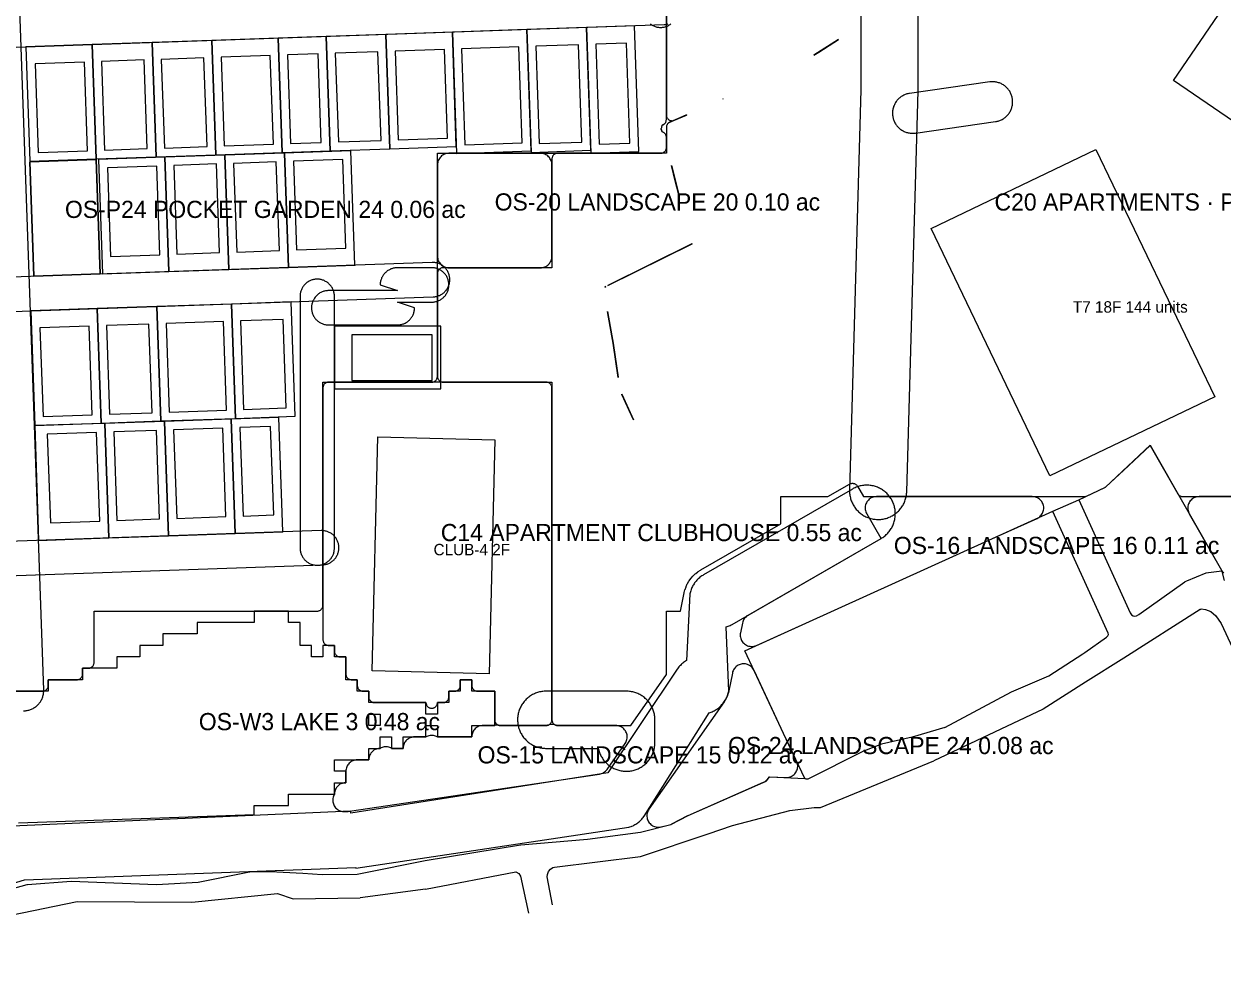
# Model space of a CAD drawing. Extents: x 32 to 940, y -21 to 684.
# Drawn here: x 527.8 to 737.3, y 6.2 to 172.6 of the extents above; entities that cross this region are included whole.
import ezdxf

# ---------------------------------------------------------------- set-up
doc = ezdxf.new("R2010")
doc.units = 0
for name, color, linetype, lineweight in [('BUILDING-APARTMENTS', 1, 'Continuous', 0), ('BUILDING-CLUBHOUSE', 4, 'Continuous', 0), ('GREEN-IN-VILLAS', 3, 'Continuous', 0), ('GREEN-LANDSCAPE', 3, 'Continuous', 0), ('PLOT', 4, 'Continuous', 0), ('ROAD-EXISTING', 2, 'Continuous', 0), ('ROAD-PRIMARY', 1, 'Continuous', 0), ('ROAD-SECONDARY', 1, 'Continuous', 0), ('ROAD-TERTIARY', 7, 'Continuous', 0), ('SITE-BOUNDARY', 7, 'Continuous', 0), ('TEXT-PLOT', 7, 'Continuous', 0), ('TEXT-ZONE', 7, 'Continuous', 0), ('VILLA-HOUSE', 7, 'Continuous', 0), ('WATER', 5, 'Continuous', 0), ('ZONE-APARTMENTS', 1, 'Continuous', 0), ('ZONE-CLUBHOUSE', 4, 'Continuous', 0), ('ZONE-VILLAS', 2, 'Continuous', 0)]:
    doc.layers.add(name, color=color, linetype=linetype, lineweight=lineweight)

msp = doc.modelspace()

# ---------------------------------------------------------------- linework, layer by layer
at = {"layer": 'BUILDING-APARTMENTS'}
for points in [[(768.16, 135.67), (728.58, 162.74), (746.62, 189.13), (786.2, 162.06)], [(735.81, 107.45), (706.99, 93.62), (686.24, 136.84), (715.06, 150.68)]]:
    msp.add_lwpolyline(points, close=True, dxfattribs=at)
at = {"layer": 'BUILDING-CLUBHOUSE'}
msp.add_lwpolyline([(609.05, 59.05), (588.61, 59.55), (589.6, 100.43), (610.04, 99.93)], close=True, dxfattribs=at)
at = {"layer": 'GREEN-IN-VILLAS'}
msp.add_lwpolyline([(528.77, 148.48), (529.47, 128.51), (529.47, 128.5), (529.48, 128.5), (541.07, 128.91), (541.08, 128.91), (541.08, 128.91), (540.38, 148.89), (540.38, 148.89), (540.37, 148.89), (528.78, 148.49), (528.77, 148.49)], close=True, dxfattribs=at)
at = {"layer": 'GREEN-LANDSCAPE'}
for points in [[(600, 132), (600.01, 131.8), (600.04, 131.61), (600.09, 131.42), (600.15, 131.23), (600.24, 131.06), (600.34, 130.89), (600.45, 130.73), (600.59, 130.59), (600.73, 130.45), (600.89, 130.34), (601.06, 130.24), (601.23, 130.15), (601.42, 130.09), (601.61, 130.04), (601.8, 130.01), (602, 130), (618, 130), (618.2, 130.01), (618.39, 130.04), (618.58, 130.09), (618.77, 130.15), (618.94, 130.24), (619.11, 130.34), (619.27, 130.45), (619.41, 130.59), (619.55, 130.73), (619.66, 130.89), (619.76, 131.06), (619.85, 131.23), (619.91, 131.42), (619.96, 131.61), (619.99, 131.8), (620, 132), (620, 148), (619.99, 148.2), (619.96, 148.39), (619.91, 148.58), (619.85, 148.77), (619.76, 148.94), (619.66, 149.11), (619.55, 149.27), (619.41, 149.41), (619.27, 149.55), (619.11, 149.66), (618.94, 149.76), (618.77, 149.85), (618.58, 149.91), (618.39, 149.96), (618.2, 149.99), (618, 150), (602, 150), (601.8, 149.99), (601.61, 149.96), (601.42, 149.91), (601.23, 149.85), (601.06, 149.76), (600.89, 149.66), (600.73, 149.55), (600.59, 149.41), (600.45, 149.27), (600.34, 149.11), (600.24, 148.94), (600.15, 148.77), (600.09, 148.58), (600.04, 148.39), (600.01, 148.2), (600, 148)], [(652.9, 65.81), (652.91, 65.61), (652.94, 65.42), (652.99, 65.22), (653.06, 65.04), (653.15, 64.86), (653.25, 64.69), (653.37, 64.53), (653.51, 64.38), (653.66, 64.25), (653.82, 64.14), (653.99, 64.04), (654.17, 63.95), (654.36, 63.89), (654.56, 63.85), (654.76, 63.82), (654.96, 63.82), (655.15, 63.83), (655.35, 63.87), (655.54, 63.92), (655.73, 64), (664.34, 67.9), (664.34, 67.9), (664.34, 67.9), (696.32, 82.36), (704.76, 86.18), (704.93, 86.27), (705.09, 86.37), (705.24, 86.49), (705.38, 86.63), (705.51, 86.77), (705.62, 86.93), (705.72, 87.1), (705.8, 87.28), (705.86, 87.46), (705.9, 87.65), (705.93, 87.84), (705.93, 88.04), (705.92, 88.23), (705.89, 88.42), (705.84, 88.61), (705.77, 88.79), (705.68, 88.96), (705.58, 89.13), (705.46, 89.28), (705.33, 89.43), (705.19, 89.56), (705.03, 89.67), (704.86, 89.77), (704.69, 89.85), (704.51, 89.92), (704.32, 89.96), (704.13, 89.99), (703.93, 90), (676.73, 90), (676.53, 89.99), (676.34, 89.96), (676.14, 89.91), (675.96, 89.84), (675.78, 89.76), (675.61, 89.65), (675.45, 89.53), (675.3, 89.4), (675.17, 89.25), (675.05, 89.09), (674.95, 88.91), (674.87, 88.73), (674.81, 88.54), (674.76, 88.35), (674.74, 88.15), (674.73, 87.95), (674.75, 87.75), (674.78, 87.56), (674.84, 87.36), (674.91, 87.18), (675, 87), (677.47, 82.71), (677.5, 82.67), (677.46, 82.64), (654.24, 69.25), (654.08, 69.15), (653.94, 69.03), (653.8, 68.9), (653.67, 68.76), (653.56, 68.61), (653.47, 68.45), (653.39, 68.27), (653.33, 68.1), (653.28, 67.91), (652.94, 66.21), (652.91, 66.01)], [(636.6, 34.28), (636.6, 34.08), (636.63, 33.89), (636.67, 33.7), (636.73, 33.51), (636.81, 33.34), (636.9, 33.17), (637.01, 33.01), (637.14, 32.86), (637.28, 32.72), (637.43, 32.6), (637.59, 32.49), (637.76, 32.4), (637.94, 32.33), (638.13, 32.28), (638.32, 32.24), (638.51, 32.22), (638.71, 32.22), (638.9, 32.24), (639.09, 32.28), (640.56, 32.66), (640.77, 32.72), (640.98, 32.81), (643.77, 34.25), (643.78, 34.25), (643.79, 34.26), (643.79, 34.26), (643.8, 34.26), (643.81, 34.27), (643.82, 34.27), (656.98, 40.08), (657.15, 40.16), (657.31, 40.26), (657.46, 40.38), (657.6, 40.5), (657.73, 40.64), (658.02, 41), (658.04, 41.03), (658.05, 41.04), (658.06, 41.04), (658.08, 41.04), (660.86, 40.91), (661.06, 40.91), (661.25, 40.93), (661.45, 40.97), (661.63, 41.02), (661.81, 41.1), (661.99, 41.19), (662.15, 41.3), (662.3, 41.43), (662.44, 41.56), (662.56, 41.72), (662.67, 41.88), (662.76, 42.05), (662.84, 42.23), (662.9, 42.42), (662.93, 42.61), (662.95, 42.81), (662.95, 43), (662.93, 43.2), (662.89, 43.39), (662.84, 43.58), (662.76, 43.76), (662.76, 43.76), (660.46, 48.63), (660.46, 48.63), (655.31, 59.63), (655.22, 59.8), (655.11, 59.96), (654.99, 60.11), (654.85, 60.25), (654.71, 60.37), (654.55, 60.48), (654.38, 60.57), (654.2, 60.65), (654.02, 60.71), (653.83, 60.75), (653.64, 60.78), (653.45, 60.78), (653.25, 60.77), (653.06, 60.73), (652.88, 60.68), (652.7, 60.62), (652.53, 60.53), (652.36, 60.43), (652.21, 60.31), (652.07, 60.18), (651.94, 60.04), (651.83, 59.88), (651.73, 59.72), (651.65, 59.54), (651.58, 59.36), (651.53, 59.17), (650.91, 56.04), (650.9, 55.99), (650.79, 55.57), (650.76, 55.47), (650.62, 55.08), (650.57, 54.99), (650.39, 54.62), (650.34, 54.53), (650.11, 54.15), (650.08, 54.11), (636.96, 35.37), (636.86, 35.2), (636.77, 35.03), (636.7, 34.85), (636.65, 34.66), (636.61, 34.47)], [(581.71, 36.87), (581.73, 36.68), (581.76, 36.48), (581.82, 36.3), (581.89, 36.12), (581.98, 35.94), (582.09, 35.78), (582.21, 35.63), (582.35, 35.49), (582.5, 35.37), (582.66, 35.26), (582.83, 35.16), (583.01, 35.08), (583.19, 35.03), (583.39, 34.99), (583.58, 34.96), (583.77, 34.96), (584.43, 34.98), (584.66, 35), (628.29, 41.5), (628.49, 41.54), (628.68, 41.6), (628.87, 41.68), (629.04, 41.78), (629.21, 41.89), (629.37, 42.03), (629.51, 42.17), (629.63, 42.33), (632.79, 46.85), (632.9, 47.02), (632.99, 47.2), (633.06, 47.38), (633.11, 47.58), (633.14, 47.77), (633.16, 47.97), (633.15, 48.17), (633.12, 48.36), (633.08, 48.56), (633.01, 48.74), (632.93, 48.92), (632.83, 49.09), (632.71, 49.26), (632.58, 49.4), (632.43, 49.54), (632.28, 49.66), (632.11, 49.76), (631.93, 49.84), (631.74, 49.91), (631.55, 49.96), (631.35, 49.99), (631.16, 50), (621.02, 50), (620.98, 50), (620.95, 50), (620.85, 50.01), (620.76, 50.03), (620.62, 50.07), (620.62, 50.07), (620.49, 50.11), (620.29, 50.15), (620.1, 50.17), (619.9, 50.17), (619.71, 50.15), (619.51, 50.11), (619.38, 50.07), (619.38, 50.07), (619.24, 50.03), (619.15, 50.01), (619.05, 50), (619.02, 50), (618.98, 50), (611.02, 50), (610.98, 50), (610.95, 50), (610.85, 50.01), (610.84, 50.01), (610.66, 50.04), (610.49, 50.05), (610.31, 50.05), (610.14, 50.03), (610.03, 50.01), (610, 50), (609.95, 50), (608, 50), (607.81, 49.99), (607.62, 49.96), (607.44, 49.92), (607.26, 49.86), (607.08, 49.78), (606.92, 49.68), (606.76, 49.57), (606.62, 49.45), (606.49, 49.31), (606.37, 49.16), (606.27, 49), (606.18, 48.83), (606.11, 48.66), (606.06, 48.47), (606.02, 48.29), (606, 48.1), (606, 48), (605.95, 48), (600.05, 48), (600, 48), (599.97, 48.02), (599.86, 48.08), (599.67, 48.15), (599.49, 48.21), (599.29, 48.25), (599.1, 48.27), (598.9, 48.27), (598.71, 48.25), (598.51, 48.21), (598.33, 48.15), (598.14, 48.08), (598.03, 48.02), (598, 48), (597.95, 48), (596, 48), (595.81, 47.99), (595.62, 47.96), (595.44, 47.92), (595.26, 47.86), (595.08, 47.78), (594.92, 47.68), (594.76, 47.57), (594.62, 47.45), (594.49, 47.31), (594.37, 47.16), (594.27, 47), (594.18, 46.83), (594.11, 46.66), (594.06, 46.47), (594.02, 46.29), (594, 46.1), (594, 46), (593.95, 46), (592.05, 46), (592, 46), (591.97, 46.02), (591.86, 46.08), (591.67, 46.15), (591.49, 46.21), (591.29, 46.25), (591.1, 46.27), (590.9, 46.27), (590.71, 46.25), (590.51, 46.21), (590.33, 46.15), (590.14, 46.08), (590.03, 46.02), (590, 46), (589.9, 46), (589.71, 45.98), (589.51, 45.94), (589.33, 45.88), (589.14, 45.81), (588.97, 45.72), (588.81, 45.61), (588.66, 45.48), (588.52, 45.34), (588.39, 45.19), (588.28, 45.03), (588.19, 44.86), (588.12, 44.67), (588.06, 44.49), (588.02, 44.29), (588, 44.1), (588, 44), (587.95, 44), (586, 44), (585.8, 43.99), (585.61, 43.96), (585.42, 43.91), (585.23, 43.85), (585.06, 43.76), (584.89, 43.66), (584.73, 43.55), (584.59, 43.41), (584.45, 43.27), (584.34, 43.11), (584.24, 42.94), (584.15, 42.77), (584.09, 42.58), (584.04, 42.39), (584.01, 42.2), (584, 42), (584, 40.05), (584, 40), (583.9, 40), (583.71, 39.98), (583.51, 39.94), (583.33, 39.88), (583.14, 39.81), (582.97, 39.72), (582.81, 39.61), (582.66, 39.48), (582.52, 39.34), (582.39, 39.19), (582.28, 39.03), (582.19, 38.86), (582.12, 38.67), (582.06, 38.49), (582.02, 38.29), (582, 38.1), (582, 38), (581.99, 37.99), (581.9, 37.82), (581.82, 37.64), (581.77, 37.45), (581.73, 37.26), (581.71, 37.06)]]:
    msp.add_lwpolyline(points, close=True, dxfattribs=at)
msp.add_lwpolyline([(752.14, 90), (733.1, 90), (732.9, 89.99), (732.7, 89.96), (732.51, 89.91), (732.32, 89.84), (732.14, 89.76), (731.97, 89.65), (731.81, 89.53), (731.67, 89.4), (731.53, 89.25), (731.42, 89.09), (731.32, 88.92), (731.24, 88.74), (731.17, 88.55), (731.13, 88.35), (731.1, 88.16), (731.1, 87.96), (731.11, 87.76), (731.14, 87.56), (731.2, 87.37), (731.27, 87.19), (731.36, 87.01), (736.97, 77.17), (736.98, 77.15), (736.99, 77.14), (736.99, 77.14), (737, 77.11), (737.1, 76.94), (737.22, 76.78), (737.35, 76.64)], dxfattribs=at)
at = {"layer": 'PLOT'}
for points in [[(626.05, 172.01), (615.6, 171.64), (616.35, 150.16), (626.8, 150.52)], [(634.41, 172.3), (626.05, 172.01), (626.82, 150.02), (635.17, 150.31)], [(560.59, 169.72), (550.15, 169.36), (550.84, 149.37), (561.29, 149.74)], [(572.2, 170.13), (560.59, 169.72), (561.29, 149.74), (572.9, 150.14)], [(580.55, 170.42), (572.2, 170.13), (572.9, 150.14), (581.25, 150.43)], [(591, 170.79), (580.55, 170.42), (581.25, 150.43), (591.7, 150.8)], [(602.61, 171.19), (591, 170.79), (591.7, 150.8), (603.3, 151.2)], [(615.6, 171.64), (602.61, 171.19), (603.35, 149.95), (616.35, 150.41)], [(539.7, 168.99), (528.1, 168.59), (528.79, 148.6), (540.4, 149.01)], [(550.15, 169.36), (539.7, 168.99), (540.4, 149.01), (550.84, 149.37)], [(541.49, 128.92), (553.09, 129.33), (552.4, 149.31), (540.79, 148.91)], [(553.09, 129.33), (563.54, 129.69), (562.84, 149.68), (552.4, 149.31)], [(563.54, 129.69), (573.98, 130.06), (573.29, 150.04), (562.84, 149.68)], [(573.98, 130.06), (585.59, 130.46), (584.89, 150.45), (573.29, 150.04)], [(564, 123.66), (551, 123.21), (551.69, 103.22), (564.69, 103.68)], [(574.44, 124.03), (564, 123.66), (564.69, 103.68), (575.14, 104.04)], [(540.55, 122.85), (528.95, 122.44), (529.64, 102.45), (541.25, 102.86)], [(551, 123.21), (540.55, 122.85), (541.25, 102.86), (551.69, 103.22)], [(582.02, 119.77), (582.02, 108.82), (600.57, 108.82), (600.57, 119.77)], [(529.64, 102.45), (530.29, 82.35), (542.6, 82.78), (541.9, 102.77)], [(542.6, 82.78), (553.04, 83.15), (552.34, 103.13), (541.9, 102.77)], [(553.04, 83.15), (564.65, 83.55), (563.95, 103.54), (552.34, 103.13)], [(564.65, 83.55), (573, 83.84), (572.31, 103.83), (563.95, 103.54)]]:
    msp.add_lwpolyline(points, close=True, dxfattribs=at)
at = {"layer": 'ROAD-EXISTING'}
for points in [[(712.05, 89.44), (713.22, 86.88)], [(717.21, 66.14), (707.5, 87.42)], [(713.22, 86.88), (716.36, 79.92)], [(716.36, 79.92), (721.05, 69.66)], [(734.23, 76.65), (730.87, 75.24)], [(737.03, 77), (734.23, 76.65)], [(722.56, 69.4), (730.61, 75.12)], [(730.87, 75.24), (730.61, 75.12)], [(733.25, 70.28), (719.9, 61.79)], [(721.05, 69.66), (721.24, 69.36)], [(721.24, 69.36), (721.54, 69.16)], [(721.54, 69.16), (721.83, 69.11)], [(721.83, 69.11), (722.13, 69.15)], [(722.13, 69.15), (722.56, 69.4)], [(733.25, 70.28), (733.41, 70.38)], [(733.41, 70.38), (734.21, 70.28)], [(734.21, 70.28), (735.13, 69.91)], [(735.13, 69.91), (735.99, 69.14)], [(735.99, 69.14), (736.91, 67.84)], [(736.91, 67.84), (741.32, 58.45)], [(713.12, 62.73), (716.87, 65.43)], [(716.87, 65.43), (717.15, 65.68)], [(717.15, 65.68), (717.24, 65.92)], [(717.24, 65.92), (717.21, 66.14)], [(706.81, 58.66), (712.78, 62.53)], [(712.78, 62.53), (713.12, 62.73)], [(719.9, 61.79), (713.24, 57.58)], [(700.31, 55.89), (706.81, 58.66)], [(713.24, 57.58), (705.83, 52.86)], [(688.67, 49.66), (700.31, 55.89)], [(705.83, 52.86), (686.72, 43.8)], [(688.67, 49.66), (682.94, 47.98)], [(677.57, 46.73), (674.34, 45.45)], [(682.94, 47.98), (677.57, 46.73)], [(674.34, 45.45), (664.71, 40.6)], [(666.94, 35.64), (686.72, 43.8)], [(664.18, 40.76), (664.06, 40.98)], [(664.4, 40.6), (664.18, 40.76)], [(664.71, 40.6), (664.4, 40.6)], [(661.58, 35.13), (665.85, 35.64)], [(665.85, 35.64), (666.94, 35.64)], [(651.54, 32.55), (661.58, 35.13)], [(647.28, 31.08), (651.54, 32.55)], [(635.45, 27.11), (647.28, 31.08)], [(619.73, 24.87), (620.17, 25.17)], [(620.17, 25.17), (620.45, 25.23)], [(620.45, 25.23), (635.45, 27.11)], [(597.94, 21.37), (613.71, 24.42)], [(613.71, 24.42), (614.2, 24.15)], [(614.2, 24.15), (614.52, 23.66)], [(614.52, 23.66), (615.92, 17.2)], [(619.2, 23.53), (619.21, 23.98)], [(620.1, 18.64), (619.2, 23.53)], [(619.21, 23.98), (619.4, 24.47)], [(619.4, 24.47), (619.73, 24.87)], [(597.94, 21.37), (586.51, 19.89)], [(525.48, 16.84), (537.04, 19.26)], [(537.04, 19.26), (557.09, 19.1)], [(557.09, 19.1), (572.03, 20.65)], [(572.03, 20.65), (574.82, 19.7)], [(574.82, 19.7), (586.51, 19.89)]]:
    msp.add_lwpolyline(points, dxfattribs=at)
at = {"layer": 'ROAD-PRIMARY'}
for points in [[(674, 311), (674, 161.07), (672, 91.14), (672, 90.95), (672.01, 90.76), (672.02, 90.57), (672.04, 90.38), (672.07, 90.19), (672.1, 90), (672.14, 89.81), (672.19, 89.62), (672.25, 89.44), (672.31, 89.26), (672.38, 89.08), (672.46, 88.9), (672.55, 88.73), (672.64, 88.56), (672.73, 88.39), (672.84, 88.23), (672.95, 88.07), (673.06, 87.92), (673.18, 87.77), (673.31, 87.63), (673.44, 87.49), (673.58, 87.35), (673.72, 87.22), (673.87, 87.1), (674.02, 86.98), (674.18, 86.87), (674.34, 86.77), (674.51, 86.67), (674.67, 86.57), (674.85, 86.49), (675.02, 86.41), (675.2, 86.34), (675.38, 86.27), (675.56, 86.21), (675.75, 86.16), (675.93, 86.11), (676.12, 86.08), (676.31, 86.05), (676.5, 86.03), (676.7, 86.01), (676.89, 86), (677.08, 86), (677.27, 86.01), (677.47, 86.02), (677.66, 86.04), (677.85, 86.07), (678.03, 86.11), (678.22, 86.15), (678.41, 86.2), (678.59, 86.26), (678.77, 86.33), (678.95, 86.4), (679.13, 86.47), (679.3, 86.56), (679.47, 86.65), (679.63, 86.75), (679.79, 86.85), (679.95, 86.97), (680.11, 87.08), (680.25, 87.2), (680.4, 87.33), (680.54, 87.47), (680.67, 87.6), (680.8, 87.75), (680.92, 87.9), (681.04, 88.05), (681.15, 88.21), (681.25, 88.37), (681.35, 88.53), (681.44, 88.7), (681.53, 88.88), (681.6, 89.05), (681.68, 89.23), (681.74, 89.41), (681.8, 89.59), (681.85, 89.78), (681.89, 89.97), (681.93, 90.16), (681.96, 90.35), (681.98, 90.54), (681.99, 90.73), (682, 90.86), (684, 160.93), (684, 311)], [(472.45, 6.22), (527.83, 23.03), (585.72, 25.19), (585.74, 25.05), (633.45, 32.22), (633.63, 32.27), (633.82, 32.34), (633.99, 32.41), (634.17, 32.49), (634.34, 32.58), (634.51, 32.67), (634.67, 32.77), (634.83, 32.88), (634.99, 32.99), (635.14, 33.11), (635.29, 33.23), (635.43, 33.36), (635.57, 33.5), (635.7, 33.64), (635.83, 33.78), (635.95, 33.93), (636.06, 34.09), (636.1, 34.13), (647.45, 52.22), (647.63, 52.27), (647.82, 52.34), (647.99, 52.41), (648.17, 52.49), (648.34, 52.58), (648.51, 52.67), (648.67, 52.77), (648.83, 52.88), (648.99, 52.99), (649.14, 53.11), (649.29, 53.23), (649.43, 53.36), (649.57, 53.5), (649.7, 53.64), (649.83, 53.78), (649.95, 53.93), (650.06, 54.09), (650.17, 54.24), (650.27, 54.41), (650.37, 54.57), (650.46, 54.74), (650.54, 54.92), (650.62, 55.09), (650.69, 55.27), (650.75, 55.45), (650.81, 55.64), (650.86, 55.82), (650.9, 56.01), (650.9, 56.02), (650.45, 67.22), (650.63, 67.28), (650.82, 67.34), (650.99, 67.42), (651.17, 67.5), (651.34, 67.58), (651.5, 67.67), (677.5, 82.67), (677.66, 82.77), (677.82, 82.87), (677.98, 82.99), (678.13, 83.1), (678.28, 83.23), (678.42, 83.36), (678.56, 83.49), (678.69, 83.63), (678.82, 83.77), (678.94, 83.92), (679.06, 84.08), (679.17, 84.23), (679.27, 84.4), (679.37, 84.56), (679.46, 84.73), (679.54, 84.91), (679.62, 85.08), (679.69, 85.26), (679.75, 85.44), (679.81, 85.63), (679.86, 85.81), (679.9, 86), (679.93, 86.19), (679.96, 86.38), (679.98, 86.57), (679.99, 86.76), (680, 86.95), (680, 87.15), (679.99, 87.34), (679.97, 87.53), (679.95, 87.72), (679.92, 87.91), (679.88, 88.1), (679.83, 88.29), (679.78, 88.47), (679.72, 88.66), (679.65, 88.83), (679.58, 89.01), (679.5, 89.19), (679.41, 89.36), (679.32, 89.53), (679.22, 89.69), (679.11, 89.85), (679, 90.01), (678.88, 90.16), (678.75, 90.3), (678.62, 90.45), (678.49, 90.58), (678.35, 90.71), (678.2, 90.84), (678.05, 90.96), (677.9, 91.08), (677.74, 91.18), (677.57, 91.29), (677.41, 91.38), (677.24, 91.47), (677.07, 91.55), (676.89, 91.63), (676.71, 91.7), (676.53, 91.76), (676.34, 91.82), (676.16, 91.86), (675.97, 91.91), (675.78, 91.94), (675.59, 91.97), (675.4, 91.98), (675.21, 92), (675.01, 92), (674.82, 92), (674.63, 91.99), (674.44, 91.97), (674.25, 91.94), (674.06, 91.91), (673.87, 91.87), (673.68, 91.82), (673.5, 91.77), (673.32, 91.71), (673.14, 91.64), (672.96, 91.56), (672.78, 91.48), (672.61, 91.39), (672.5, 91.33), (646.5, 76.33), (646.34, 76.23), (646.18, 76.13), (646.02, 76.01), (645.87, 75.9), (645.72, 75.77), (645.58, 75.64), (645.44, 75.51), (645.31, 75.37), (645.18, 75.23), (645.06, 75.08), (644.94, 74.92), (644.83, 74.77), (644.73, 74.6), (644.63, 74.44), (644.54, 74.27), (644.46, 74.09), (644.38, 73.92), (644.31, 73.74), (644.25, 73.56), (644.19, 73.37), (644.14, 73.19), (644.1, 73), (644.1, 72.98), (643.5, 61.33), (643.34, 61.23), (643.18, 61.13), (643.02, 61.01), (642.87, 60.9), (642.72, 60.77), (642.58, 60.65), (642.44, 60.51), (642.31, 60.37), (642.18, 60.23), (642.06, 60.08), (641.94, 59.92), (641.9, 59.87), (629.75, 41.71), (584.84, 34.7), (584.83, 35), (525.67, 32.38)]]:
    msp.add_lwpolyline(points, dxfattribs=at)
msp.add_lwpolyline([(633.22, 42.01), (633.42, 42.02), (633.61, 42.04), (633.8, 42.06), (633.99, 42.1), (634.17, 42.14), (634.36, 42.19), (634.54, 42.24), (634.73, 42.31), (634.91, 42.38), (635.08, 42.45), (635.25, 42.54), (635.42, 42.63), (635.59, 42.72), (635.75, 42.83), (635.91, 42.94), (636.07, 43.05), (636.22, 43.17), (636.36, 43.3), (636.5, 43.43), (636.64, 43.57), (636.76, 43.71), (636.89, 43.86), (637.01, 44.01), (637.12, 44.16), (637.23, 44.33), (637.33, 44.49), (637.42, 44.66), (637.5, 44.83), (637.59, 45.01), (637.66, 45.18), (637.72, 45.36), (637.78, 45.55), (637.84, 45.73), (637.88, 45.92), (637.92, 46.11), (637.95, 46.3), (637.97, 46.49), (637.99, 46.68), (638, 46.87), (638, 47), (638, 51), (638, 51.19), (637.99, 51.38), (637.97, 51.58), (637.94, 51.77), (637.91, 51.96), (637.87, 52.14), (637.82, 52.33), (637.76, 52.52), (637.7, 52.7), (637.63, 52.88), (637.56, 53.05), (637.48, 53.23), (637.39, 53.4), (637.29, 53.56), (637.19, 53.73), (637.08, 53.89), (636.97, 54.04), (636.85, 54.19), (636.72, 54.34), (636.59, 54.48), (636.46, 54.61), (636.31, 54.74), (636.17, 54.87), (636.02, 54.99), (635.86, 55.1), (635.7, 55.21), (635.54, 55.31), (635.37, 55.4), (635.2, 55.49), (635.02, 55.57), (634.85, 55.65), (634.67, 55.71), (634.48, 55.77), (634.3, 55.83), (634.11, 55.88), (633.92, 55.91), (633.74, 55.95), (633.54, 55.97), (633.35, 55.99), (633.16, 56), (633, 56), (619, 56), (618.81, 56), (618.62, 55.98), (618.42, 55.97), (618.23, 55.94), (618.04, 55.91), (617.86, 55.87), (617.67, 55.82), (617.49, 55.77), (617.3, 55.7), (617.12, 55.63), (616.95, 55.56), (616.77, 55.48), (616.6, 55.39), (616.44, 55.29), (616.27, 55.19), (616.11, 55.08), (615.96, 54.97), (615.81, 54.85), (615.66, 54.72), (615.52, 54.59), (615.39, 54.45), (615.26, 54.31), (615.13, 54.17), (615.01, 54.02), (614.9, 53.86), (614.79, 53.7), (614.69, 53.54), (614.6, 53.37), (614.51, 53.2), (614.43, 53.02), (614.35, 52.85), (614.29, 52.67), (614.23, 52.48), (614.17, 52.3), (614.12, 52.11), (614.09, 51.92), (614.05, 51.73), (614.03, 51.54), (614.01, 51.35), (614, 51.16), (614, 50.97), (614, 50.78), (614.02, 50.58), (614.04, 50.39), (614.06, 50.2), (614.1, 50.01), (614.14, 49.83), (614.19, 49.64), (614.25, 49.45), (614.31, 49.27), (614.38, 49.09), (614.45, 48.92), (614.54, 48.74), (614.63, 48.58), (614.72, 48.41), (614.83, 48.25), (614.94, 48.09), (615.05, 47.93), (615.17, 47.78), (615.3, 47.64), (615.43, 47.5), (615.57, 47.36), (615.71, 47.23), (615.86, 47.11), (616.01, 46.99), (616.16, 46.88), (616.33, 46.77), (616.49, 46.67), (616.66, 46.58), (616.83, 46.49), (617, 46.41), (617.18, 46.34), (617.36, 46.28), (617.55, 46.22), (617.73, 46.16), (617.92, 46.12), (618.11, 46.08), (618.3, 46.05), (618.49, 46.03), (618.68, 46.01), (618.87, 46), (619, 46), (628.1, 46), (628.13, 45.86), (628.18, 45.67), (628.24, 45.48), (628.3, 45.3), (628.37, 45.12), (628.44, 44.95), (628.52, 44.77), (628.61, 44.6), (628.71, 44.44), (628.81, 44.27), (628.92, 44.11), (629.03, 43.96), (629.15, 43.81), (629.28, 43.66), (629.41, 43.52), (629.54, 43.39), (629.69, 43.26), (629.83, 43.13), (629.98, 43.01), (630.14, 42.9), (630.3, 42.79), (630.46, 42.69), (630.63, 42.6), (630.8, 42.51), (630.98, 42.43), (631.15, 42.35), (631.33, 42.29), (631.52, 42.23), (631.7, 42.17), (631.89, 42.12), (632.08, 42.09), (632.26, 42.05), (632.46, 42.03), (632.65, 42.01), (632.84, 42), (633.03, 42)], close=True, dxfattribs=at)
at = {"layer": 'ROAD-SECONDARY'}
msp.add_lwpolyline([(527.69, 52.58), (527.85, 52.58), (528, 52.59), (528.16, 52.6), (528.32, 52.63), (528.47, 52.66), (528.62, 52.7), (528.77, 52.74), (528.92, 52.79), (529.07, 52.85), (529.21, 52.92), (529.35, 52.99), (529.49, 53.06), (529.62, 53.15), (529.75, 53.24), (529.88, 53.33), (530, 53.43), (530.12, 53.54), (530.23, 53.65), (530.34, 53.76), (530.44, 53.88), (530.53, 54.01), (530.62, 54.14), (530.71, 54.27), (530.79, 54.41), (530.86, 54.55), (530.92, 54.69), (530.98, 54.84), (531.03, 54.99), (531.08, 55.14), (531.12, 55.29), (531.15, 55.45), (531.18, 55.6), (531.19, 55.76), (531.21, 55.91), (531.21, 56.07), (531.21, 56.2), (525.2, 228.09)], dxfattribs=at)
msp.add_lwpolyline([(683.21, 153.51), (683.37, 153.52), (683.5, 153.53), (697.5, 155.53), (697.65, 155.56), (697.8, 155.59), (697.96, 155.63), (698.11, 155.68), (698.26, 155.73), (698.4, 155.79), (698.54, 155.86), (698.68, 155.93), (698.82, 156.01), (698.95, 156.09), (699.08, 156.19), (699.21, 156.28), (699.33, 156.38), (699.44, 156.49), (699.55, 156.6), (699.66, 156.72), (699.76, 156.84), (699.85, 156.97), (699.94, 157.1), (700.02, 157.23), (700.1, 157.37), (700.17, 157.51), (700.23, 157.66), (700.29, 157.8), (700.34, 157.95), (700.38, 158.1), (700.42, 158.26), (700.45, 158.41), (700.47, 158.57), (700.49, 158.72), (700.5, 158.88), (700.5, 159.04), (700.49, 159.2), (700.48, 159.35), (700.46, 159.51), (700.44, 159.66), (700.4, 159.82), (700.36, 159.97), (700.32, 160.12), (700.26, 160.27), (700.2, 160.41), (700.13, 160.56), (700.06, 160.7), (699.98, 160.83), (699.9, 160.97), (699.8, 161.09), (699.71, 161.22), (699.61, 161.34), (699.5, 161.45), (699.38, 161.56), (699.27, 161.67), (699.14, 161.77), (699.02, 161.86), (698.89, 161.95), (698.75, 162.03), (698.61, 162.1), (698.47, 162.18), (698.33, 162.24), (698.18, 162.29), (698.03, 162.34), (697.88, 162.39), (697.73, 162.42), (697.57, 162.45), (697.42, 162.47), (697.26, 162.49), (697.1, 162.5), (696.95, 162.5), (696.79, 162.49), (696.63, 162.48), (696.5, 162.47), (682.5, 160.47), (682.35, 160.44), (682.2, 160.41), (682.04, 160.37), (681.89, 160.32), (681.74, 160.27), (681.6, 160.21), (681.46, 160.14), (681.32, 160.07), (681.18, 159.99), (681.05, 159.91), (680.92, 159.81), (680.79, 159.72), (680.67, 159.62), (680.56, 159.51), (680.45, 159.4), (680.34, 159.28), (680.24, 159.16), (680.15, 159.03), (680.06, 158.9), (679.98, 158.77), (679.9, 158.63), (679.83, 158.49), (679.77, 158.34), (679.71, 158.2), (679.66, 158.05), (679.62, 157.9), (679.58, 157.74), (679.55, 157.59), (679.53, 157.43), (679.51, 157.28), (679.5, 157.12), (679.5, 156.96), (679.51, 156.8), (679.52, 156.65), (679.54, 156.49), (679.56, 156.34), (679.6, 156.18), (679.64, 156.03), (679.68, 155.88), (679.74, 155.73), (679.8, 155.59), (679.87, 155.44), (679.94, 155.3), (680.02, 155.17), (680.1, 155.03), (680.2, 154.91), (680.29, 154.78), (680.39, 154.66), (680.5, 154.55), (680.62, 154.44), (680.73, 154.33), (680.86, 154.23), (680.98, 154.14), (681.11, 154.05), (681.25, 153.97), (681.39, 153.9), (681.53, 153.82), (681.67, 153.76), (681.82, 153.71), (681.97, 153.66), (682.12, 153.61), (682.27, 153.58), (682.43, 153.55), (682.58, 153.53), (682.74, 153.51), (682.9, 153.5), (683.05, 153.5)], close=True, dxfattribs=at)
at = {"layer": 'ROAD-TERTIARY'}
for points in [[(414.76, 164.65), (639.63, 172.5), (639.77, 172.51), (639.91, 172.53), (640.06, 172.55), (640.2, 172.58), (640.34, 172.61)], [(637.17, 172.62), (637.29, 172.54), (637.41, 172.46), (637.53, 172.38), (637.66, 172.32), (637.79, 172.25), (637.92, 172.2), (638.06, 172.15), (638.2, 172.11), (638.34, 172.07), (638.48, 172.05), (638.62, 172.02), (638.77, 172.01), (638.91, 172), (639.05, 172), (639.2, 172.01), (639.34, 172.02), (639.49, 172.04), (639.63, 172.07), (639.77, 172.1), (639.91, 172.14), (640.04, 172.19), (640.18, 172.24), (640.31, 172.3), (640.44, 172.37), (640.56, 172.44), (640.68, 172.52), (640.8, 172.6)], [(380.4, 117.27), (599.26, 124.92), (599.41, 124.92), (599.55, 124.94), (599.69, 124.96), (599.84, 124.99), (599.98, 125.03), (600.11, 125.07), (600.25, 125.12), (600.38, 125.17), (600.51, 125.24), (600.64, 125.31), (600.76, 125.38), (600.88, 125.46), (601, 125.55), (601.11, 125.64), (601.22, 125.73), (601.32, 125.83), (601.42, 125.94), (601.51, 126.05), (601.6, 126.17), (601.68, 126.29), (601.75, 126.41), (601.83, 126.54), (601.89, 126.67), (601.95, 126.8), (602, 126.94), (602.04, 127.07), (602.08, 127.21), (602.11, 127.35), (602.13, 127.5), (602.15, 127.64), (602.16, 127.78), (602.16, 127.93), (602.15, 128.07), (602.14, 128.22), (602.13, 128.36), (602.1, 128.5), (602.07, 128.64), (602.03, 128.78), (601.99, 128.92), (601.93, 129.06), (601.88, 129.19), (601.81, 129.32), (601.74, 129.44), (601.66, 129.56), (601.58, 129.68), (601.49, 129.8), (601.4, 129.91), (601.3, 130.01), (601.2, 130.11), (601.09, 130.21), (600.98, 130.3), (600.86, 130.38), (600.74, 130.46), (600.62, 130.54), (600.49, 130.6), (600.36, 130.66), (600.22, 130.72), (600.09, 130.77), (599.95, 130.81), (599.81, 130.84), (599.66, 130.87), (599.52, 130.89), (599.38, 130.91), (599.23, 130.91), (599.09, 130.91), (599.05, 130.91), (380.19, 123.27)], [(361.02, 70.42), (579.89, 78.06), (580.03, 78.07), (580.17, 78.08), (580.32, 78.11), (580.46, 78.14), (580.6, 78.17), (580.74, 78.22), (580.87, 78.26), (581.01, 78.32), (581.14, 78.38), (581.26, 78.45), (581.39, 78.53), (581.51, 78.61), (581.62, 78.69), (581.74, 78.78), (581.84, 78.88), (581.95, 78.98), (582.04, 79.09), (582.13, 79.2), (582.22, 79.31), (582.3, 79.43), (582.38, 79.56), (582.45, 79.68), (582.51, 79.81), (582.57, 79.94), (582.62, 80.08), (582.66, 80.22), (582.7, 80.36), (582.73, 80.5), (582.75, 80.64), (582.77, 80.78), (582.78, 80.93), (582.78, 81.07), (582.78, 81.22), (582.77, 81.36), (582.75, 81.5), (582.72, 81.65), (582.69, 81.79), (582.65, 81.93), (582.61, 82.06), (582.56, 82.2), (582.5, 82.33), (582.43, 82.46), (582.36, 82.59), (582.29, 82.71), (582.21, 82.83), (582.12, 82.94), (582.02, 83.05), (581.92, 83.16), (581.82, 83.26), (581.71, 83.36), (581.6, 83.44), (581.48, 83.53), (581.36, 83.61), (581.24, 83.68), (581.11, 83.75), (580.98, 83.81), (580.85, 83.86), (580.71, 83.91), (580.57, 83.95), (580.43, 83.99), (580.29, 84.02), (580.14, 84.04), (580, 84.05), (579.86, 84.06), (579.71, 84.06), (579.68, 84.06), (360.81, 76.41)]]:
    msp.add_lwpolyline(points, dxfattribs=at)
for points in [[(593.14, 120), (593.29, 120.01), (593.43, 120.03), (593.57, 120.06), (593.72, 120.09), (593.86, 120.12), (593.99, 120.17), (594.13, 120.22), (594.26, 120.28), (594.39, 120.34), (594.52, 120.41), (594.64, 120.49), (594.76, 120.57), (594.87, 120.66), (594.98, 120.75), (595.09, 120.85), (595.19, 120.95), (595.29, 121.06), (595.38, 121.17), (595.46, 121.29), (595.54, 121.41), (595.62, 121.53), (595.68, 121.66), (595.75, 121.79), (595.8, 121.92), (595.85, 122.06), (595.89, 122.2), (595.93, 122.34), (595.95, 122.48), (595.98, 122.62), (595.99, 122.77), (596, 122.91), (596, 123), (593, 124), (599, 124), (599.14, 124), (599.29, 124.01), (599.43, 124.03), (599.57, 124.06), (599.72, 124.09), (599.86, 124.12), (599.99, 124.17), (600.13, 124.22), (600.26, 124.28), (600.39, 124.34), (600.52, 124.41), (600.64, 124.49), (600.76, 124.57), (600.87, 124.66), (600.98, 124.75), (601.09, 124.85), (601.19, 124.95), (601.29, 125.06), (601.38, 125.17), (601.46, 125.29), (601.54, 125.41), (601.62, 125.53), (601.68, 125.66), (601.75, 125.79), (601.8, 125.92), (601.85, 126.06), (601.89, 126.2), (601.93, 126.34), (601.95, 126.48), (601.98, 126.62), (601.99, 126.77), (602, 126.91), (602, 127.05), (601.99, 127.2), (601.98, 127.34), (601.96, 127.49), (601.93, 127.63), (601.9, 127.77), (601.86, 127.91), (601.81, 128.04), (601.76, 128.18), (601.7, 128.31), (601.63, 128.44), (601.56, 128.56), (601.48, 128.68), (601.4, 128.8), (601.31, 128.91), (601.22, 129.02), (601.12, 129.13), (601.01, 129.23), (600.9, 129.32), (600.79, 129.41), (600.67, 129.49), (600.55, 129.57), (600.42, 129.64), (600.29, 129.71), (600.16, 129.77), (600.03, 129.82), (599.89, 129.87), (599.75, 129.91), (599.61, 129.94), (599.47, 129.96), (599.32, 129.98), (599.18, 130), (599.04, 130), (593, 130), (592.86, 130), (592.71, 129.99), (592.57, 129.97), (592.43, 129.94), (592.28, 129.91), (592.14, 129.88), (592.01, 129.83), (591.87, 129.78), (591.74, 129.72), (591.61, 129.66), (591.48, 129.59), (591.36, 129.51), (591.24, 129.43), (591.13, 129.34), (591.02, 129.25), (590.91, 129.15), (590.81, 129.05), (590.71, 128.94), (590.62, 128.83), (590.54, 128.71), (590.46, 128.59), (590.38, 128.47), (590.32, 128.34), (590.25, 128.21), (590.2, 128.08), (590.15, 127.94), (590.11, 127.8), (590.07, 127.66), (590.05, 127.52), (590.02, 127.38), (590.01, 127.23), (590, 127.09), (590, 127), (593, 126), (581, 126), (580.86, 126), (580.71, 125.99), (580.57, 125.97), (580.43, 125.94), (580.28, 125.91), (580.14, 125.88), (580.01, 125.83), (579.87, 125.78), (579.74, 125.72), (579.61, 125.66), (579.48, 125.59), (579.36, 125.51), (579.24, 125.43), (579.13, 125.34), (579.02, 125.25), (578.91, 125.15), (578.81, 125.05), (578.71, 124.94), (578.62, 124.83), (578.54, 124.71), (578.46, 124.59), (578.38, 124.47), (578.32, 124.34), (578.25, 124.21), (578.2, 124.08), (578.15, 123.94), (578.11, 123.8), (578.07, 123.66), (578.05, 123.52), (578.02, 123.38), (578.01, 123.23), (578, 123.09), (578, 122.95), (578.01, 122.8), (578.02, 122.66), (578.04, 122.51), (578.07, 122.37), (578.1, 122.23), (578.14, 122.09), (578.19, 121.96), (578.24, 121.82), (578.3, 121.69), (578.37, 121.56), (578.44, 121.44), (578.52, 121.32), (578.6, 121.2), (578.69, 121.08), (578.78, 120.98), (578.88, 120.87), (578.99, 120.77), (579.1, 120.68), (579.21, 120.59), (579.33, 120.51), (579.45, 120.43), (579.58, 120.36), (579.71, 120.29), (579.84, 120.23), (579.97, 120.18), (580.11, 120.14), (580.25, 120.09), (580.39, 120.06), (580.53, 120.04), (580.68, 120.02), (580.82, 120), (580.96, 120), (593, 120)], [(579.2, 78.01), (579.34, 78.02), (579.49, 78.04), (579.63, 78.07), (579.77, 78.1), (579.91, 78.14), (580.04, 78.19), (580.18, 78.24), (580.31, 78.3), (580.44, 78.37), (580.56, 78.44), (580.68, 78.52), (580.8, 78.6), (580.91, 78.69), (581.02, 78.78), (581.13, 78.89), (581.23, 78.99), (581.32, 79.1), (581.41, 79.21), (581.49, 79.33), (581.57, 79.45), (581.64, 79.58), (581.71, 79.71), (581.77, 79.84), (581.82, 79.97), (581.87, 80.11), (581.9, 80.25), (581.94, 80.39), (581.96, 80.53), (581.98, 80.68), (582, 80.82), (582, 80.96), (582, 125), (582, 125.14), (581.99, 125.29), (581.97, 125.43), (581.95, 125.57), (581.91, 125.72), (581.88, 125.86), (581.83, 125.99), (581.78, 126.13), (581.72, 126.26), (581.66, 126.39), (581.59, 126.52), (581.51, 126.64), (581.43, 126.76), (581.34, 126.87), (581.25, 126.98), (581.15, 127.09), (581.05, 127.19), (580.94, 127.29), (580.83, 127.38), (580.71, 127.46), (580.59, 127.54), (580.47, 127.62), (580.34, 127.68), (580.21, 127.75), (580.08, 127.8), (579.94, 127.85), (579.8, 127.89), (579.66, 127.93), (579.52, 127.95), (579.38, 127.98), (579.23, 127.99), (579.09, 128), (578.95, 128), (578.8, 127.99), (578.66, 127.98), (578.51, 127.96), (578.37, 127.93), (578.23, 127.9), (578.09, 127.86), (577.96, 127.81), (577.82, 127.76), (577.69, 127.7), (577.56, 127.63), (577.44, 127.56), (577.32, 127.48), (577.2, 127.4), (577.09, 127.31), (576.98, 127.22), (576.87, 127.11), (576.77, 127.01), (576.68, 126.9), (576.59, 126.79), (576.51, 126.67), (576.43, 126.55), (576.36, 126.42), (576.29, 126.29), (576.23, 126.16), (576.18, 126.03), (576.13, 125.89), (576.1, 125.75), (576.06, 125.61), (576.04, 125.47), (576.02, 125.32), (576, 125.18), (576, 125.04), (576, 81), (576, 80.86), (576.01, 80.71), (576.03, 80.57), (576.05, 80.43), (576.09, 80.28), (576.12, 80.14), (576.17, 80.01), (576.22, 79.87), (576.28, 79.74), (576.34, 79.61), (576.41, 79.48), (576.49, 79.36), (576.57, 79.24), (576.66, 79.13), (576.75, 79.02), (576.85, 78.91), (576.95, 78.81), (577.06, 78.71), (577.17, 78.62), (577.29, 78.54), (577.41, 78.46), (577.53, 78.38), (577.66, 78.32), (577.79, 78.25), (577.92, 78.2), (578.06, 78.15), (578.2, 78.11), (578.34, 78.07), (578.48, 78.05), (578.62, 78.02), (578.77, 78.01), (578.91, 78), (579.05, 78)]]:
    msp.add_lwpolyline(points, close=True, dxfattribs=at)
at = {"layer": 'SITE-BOUNDARY'}
for points in [[(665.77, 167.15), (670.08, 169.87), (665.77, 167.15)], [(649.87, 159.49), (649.93, 159.52), (649.93, 159.52), (649.93, 159.52)], [(640.35, 155.32), (643.53, 156.7), (643.53, 156.7), (640.35, 155.32)], [(639.08, 154.3), (639.09, 154.26), (639.09, 154.26)], [(639.09, 154.23), (639.27, 153.73), (639.09, 154.23)], [(639.24, 154.89), (639.24, 154.89), (639.48, 155.01), (639.48, 155.01)], [(640.92, 147.88), (640.92, 147.88), (642.1, 142.97), (642.1, 142.97)], [(629.77, 126.89), (629.77, 126.89), (644.48, 134.19), (644.48, 134.19)], [(629.27, 126.58), (629.44, 126.71), (629.44, 126.71)], [(629.74, 122.38), (630.75, 116.45), (630.75, 116.45)], [(630.75, 116.42), (630.75, 116.42), (631.58, 110.84), (631.58, 110.84)], [(632.2, 107.88), (634.26, 103.41), (634.26, 103.41), (632.2, 107.88)]]:
    msp.add_lwpolyline(points, close=True, dxfattribs=at)
msp.add_lwpolyline([(486.63, 10.67), (528.34, 22.21), (528.35, 22.21), (528.35, 22.21), (528.36, 22.21), (535.99, 22.77), (535.99, 22.77), (536.01, 22.77), (550.91, 22.19), (558.2, 22.64), (567.18, 24.4), (567.2, 24.41), (567.2, 24.41), (567.2, 24.41), (567.21, 24.41), (570.72, 24.51), (570.74, 24.51), (570.75, 24.51), (576.46, 24.21), (576.48, 24.21), (576.49, 24.21), (579.84, 23.93), (586, 24.03), (587.14, 24.26), (597.83, 26.39), (597.84, 26.39), (597.86, 26.39), (614.52, 29.16), (614.53, 29.16), (614.55, 29.16), (626.24, 30.11), (635.45, 31.36), (640.77, 32.71), (643.78, 34.25), (643.79, 34.26), (643.81, 34.27), (657.42, 40.27), (658.04, 41.03), (658.05, 41.04), (658.06, 41.04), (664.18, 40.76), (660.46, 48.63), (653.69, 63.07), (653.69, 63.07), (664.34, 67.9), (664.34, 67.9), (696.32, 82.36), (707.51, 87.43), (707.51, 87.43), (712.05, 89.45), (716.74, 91.65), (724.52, 98.97), (724.53, 98.98), (724.54, 98.97), (736.98, 77.15), (736.99, 77.14), (736.99, 77.12), (737.48, 75.36)], dxfattribs=at)
at = {"layer": 'VILLA-HOUSE'}
for points in [[(589.61, 167.73), (582.16, 167.47), (582.7, 151.98), (590.15, 152.24)], [(601.21, 168.14), (592.6, 167.84), (593.14, 152.35), (601.75, 152.65)], [(614.21, 168.59), (604.21, 168.24), (604.79, 151.5), (614.79, 151.85)], [(624.65, 168.96), (617.21, 168.7), (617.8, 151.71), (625.25, 151.97)], [(633.01, 169.25), (627.65, 169.06), (628.26, 151.57), (633.62, 151.76)], [(538.31, 165.94), (529.7, 165.64), (530.24, 150.15), (538.85, 150.45)], [(548.75, 166.31), (541.31, 166.05), (541.85, 150.56), (549.29, 150.82)], [(559.2, 166.67), (551.75, 166.41), (552.29, 150.92), (559.74, 151.18)], [(570.8, 167.08), (562.2, 166.78), (562.74, 151.29), (571.34, 151.59)], [(579.16, 167.37), (573.8, 167.18), (574.34, 151.69), (579.7, 151.88)], [(575.38, 133.11), (583.99, 133.41), (583.45, 148.9), (574.84, 148.6)], [(542.88, 131.97), (551.49, 132.27), (550.95, 147.76), (542.34, 147.46)], [(554.49, 132.38), (561.94, 132.64), (561.39, 148.13), (553.95, 147.87)], [(564.93, 132.74), (572.38, 133), (571.84, 148.49), (564.39, 148.23)], [(539.16, 119.79), (530.55, 119.49), (531.09, 104), (539.7, 104.3)], [(549.6, 120.16), (542.16, 119.9), (542.7, 104.41), (550.14, 104.67)], [(562.6, 120.61), (552.6, 120.26), (553.14, 104.77), (563.14, 105.12)], [(573.05, 120.98), (565.6, 120.72), (566.14, 105.23), (573.59, 105.49)], [(585.02, 118.27), (585.02, 110.32), (599.07, 110.32), (599.07, 118.27)], [(532.38, 85.43), (540.99, 85.73), (540.45, 101.22), (531.84, 100.92)], [(543.99, 85.83), (551.44, 86.09), (550.9, 101.58), (543.45, 101.32)], [(554.44, 86.2), (563.04, 86.5), (562.5, 101.99), (553.89, 101.69)], [(566.04, 86.6), (571.4, 86.79), (570.86, 102.28), (565.5, 102.09)]]:
    msp.add_lwpolyline(points, close=True, dxfattribs=at)
at = {"layer": 'WATER'}
msp.add_lwpolyline([(526.83, 33), (568, 34.42), (568, 36), (574, 36), (574, 38), (582, 38), (582, 40), (584, 40), (584, 42), (582, 42), (582, 44), (588, 44), (588, 46), (590, 46), (590, 48), (592, 48), (592, 46), (594, 46), (594, 48), (598, 48), (598, 50), (600, 50), (600, 48), (606, 48), (606, 50), (610, 50), (610, 55.98), (610, 56), (609.98, 56), (606, 56), (606, 57.98), (606, 58), (605.98, 58), (604.02, 58), (604, 58), (604, 57.98), (604, 56), (602.02, 56), (602, 56), (602, 55.98), (602, 54), (600.02, 54), (600, 54), (600, 53.98), (600, 52), (598, 52), (598, 53.98), (598, 54), (597.98, 54), (588, 54), (588, 55.98), (588, 56), (587.98, 56), (586, 56), (586, 57.98), (586, 58), (585.98, 58), (584, 58), (584, 61.98), (584, 62), (583.98, 62), (582, 62), (582, 63.98), (582, 64), (581.98, 64), (580, 64), (580, 62), (578, 62), (578, 64), (576, 64), (576, 68), (574, 68), (574, 70), (568, 70), (568, 68), (558, 68), (558, 66), (552, 66), (552, 64), (548, 64), (548, 62), (544, 62), (544, 60), (538.02, 60), (538, 60), (538, 59.98), (538, 58), (532.02, 58), (532, 58), (532, 57.98), (532, 56), (524.02, 56)], dxfattribs=at)
msp.add_lwpolyline([(588, 50), (588, 52), (590, 52), (590, 50)], close=True, dxfattribs=at)
at = {"layer": 'ZONE-APARTMENTS'}
msp.add_lwpolyline([(640, 189), (640, 156.69), (640, 156.59), (640.02, 156.49), (640.04, 156.4), (640.08, 156.3), (640.12, 156.21), (640.17, 156.13), (640.23, 156.05), (640.3, 155.98), (640.37, 155.91), (640.45, 155.85), (640.54, 155.8), (640.63, 155.76), (640.72, 155.73), (640.82, 155.71), (640.92, 155.69), (641.01, 155.69), (641.11, 155.7), (641.21, 155.71), (641.31, 155.74), (641.4, 155.77), (643.51, 156.69), (643.53, 156.7), (643.53, 156.7), (643.51, 156.69), (641.56, 155.84), (640.6, 155.43), (640.51, 155.38), (640.43, 155.33), (640.36, 155.27), (640.28, 155.21), (640.22, 155.13), (640.16, 155.06), (640.11, 154.97), (640.07, 154.89), (640.04, 154.79), (640.02, 154.7), (640, 154.6), (640, 154.51), (640, 150.02), (640, 150), (639.98, 150), (621, 150), (620.9, 150), (620.8, 149.98), (620.71, 149.96), (620.62, 149.92), (620.53, 149.88), (620.44, 149.83), (620.37, 149.77), (620.29, 149.71), (620.23, 149.63), (620.17, 149.56), (620.12, 149.47), (620.08, 149.38), (620.04, 149.29), (620.02, 149.2), (620, 149.1), (620, 149), (620, 130.02), (620, 130), (619.98, 130), (601, 130), (600.9, 130), (600.8, 129.98), (600.71, 129.96), (600.62, 129.92), (600.53, 129.88), (600.44, 129.83), (600.37, 129.77), (600.29, 129.71), (600.23, 129.63), (600.17, 129.56), (600.12, 129.47), (600.08, 129.38), (600.04, 129.29), (600.02, 129.2), (600, 129.1), (600, 129), (600, 111), (600, 110.9), (600.02, 110.8), (600.04, 110.71), (600.08, 110.62), (600.12, 110.53), (600.17, 110.44), (600.23, 110.37), (600.29, 110.29), (600.37, 110.23), (600.44, 110.17), (600.53, 110.12), (600.62, 110.08), (600.71, 110.04), (600.8, 110.02), (600.9, 110), (601, 110), (619.98, 110), (620, 110), (620, 109.98), (620, 51), (620, 50.9), (620.02, 50.8), (620.04, 50.71), (620.08, 50.62), (620.12, 50.53), (620.17, 50.44), (620.23, 50.37), (620.29, 50.29), (620.37, 50.23), (620.44, 50.17), (620.53, 50.12), (620.62, 50.08), (620.71, 50.04), (620.8, 50.02), (620.9, 50), (621, 50), (633.78, 50), (640, 58.89), (640, 69.98), (640, 70), (640.02, 70), (642.48, 70), (643.12, 73.18), (643.13, 73.22), (643.24, 73.68), (643.27, 73.77), (643.43, 74.22), (643.46, 74.3), (643.66, 74.73), (643.7, 74.82), (643.94, 75.22), (643.99, 75.3), (644.27, 75.69), (644.33, 75.76), (644.64, 76.12), (644.7, 76.18), (645.04, 76.51), (645.12, 76.57), (645.49, 76.86), (645.56, 76.92), (645.96, 77.17), (646, 77.2), (660, 85.27), (660, 89.98), (660, 90), (660.02, 90), (668.19, 90), (672, 92.2), (672.09, 92.24), (672.18, 92.28), (672.27, 92.3), (672.37, 92.32), (672.47, 92.33), (672.57, 92.33), (672.66, 92.32), (672.76, 92.3), (672.85, 92.27), (672.94, 92.23), (673.03, 92.18), (673.11, 92.12), (673.19, 92.06), (673.25, 91.99), (673.31, 91.91), (673.37, 91.83), (674.42, 90), (713, 90), (713.11, 90.01), (713.22, 90.02), (713.32, 90.05), (713.43, 90.09), (716.59, 91.58), (716.68, 91.63), (716.77, 91.69), (716.85, 91.76), (719.86, 94.59), (724.51, 98.96), (724.52, 98.97), (724.53, 98.98), (724.54, 98.97), (724.54, 98.96), (729.36, 90.5), (729.42, 90.42), (729.47, 90.35), (729.54, 90.28), (729.61, 90.22), (729.69, 90.16), (729.77, 90.11), (729.86, 90.07), (729.95, 90.04), (730.04, 90.02), (730.14, 90), (730.23, 90), (756.55, 90)], dxfattribs=at)
for points in [[(665.77, 167.15), (665.79, 167.17), (666.62, 167.69), (670.06, 169.86), (670.08, 169.87), (670.06, 169.86), (665.79, 167.17), (665.77, 167.15)], [(649.87, 159.49), (649.89, 159.5), (649.91, 159.51), (649.93, 159.52), (649.93, 159.52), (649.93, 159.52), (649.91, 159.51), (649.89, 159.5)], [(640.92, 147.88), (640.92, 147.88), (640.92, 147.85), (641.42, 145.81), (642.09, 142.99), (642.1, 142.97), (642.1, 142.97), (642.09, 142.99), (641.56, 145.2), (640.92, 147.85)], [(629.77, 126.89), (629.77, 126.89), (629.79, 126.9), (644.46, 134.18), (644.48, 134.19), (644.48, 134.19), (644.46, 134.18), (629.79, 126.9)], [(629.27, 126.58), (629.29, 126.59), (629.43, 126.7), (629.44, 126.71), (629.44, 126.71), (629.43, 126.7), (629.43, 126.7), (629.43, 126.71), (629.42, 126.7), (629.42, 126.7)], [(629.74, 122.38), (629.74, 122.36), (630.75, 116.47), (630.75, 116.45), (630.75, 116.45), (630.75, 116.47), (629.74, 122.36)], [(630.75, 116.45), (630.75, 116.45), (630.75, 116.45), (630.75, 116.43), (630.75, 116.42), (630.75, 116.42)], [(630.75, 116.42), (630.75, 116.42), (630.75, 116.41), (631.58, 110.86), (631.58, 110.84), (631.58, 110.84), (631.58, 110.86), (630.75, 116.41)], [(632.2, 107.88), (632.21, 107.85), (633.03, 106.08), (634.25, 103.43), (634.26, 103.41), (634.26, 103.41), (634.25, 103.43), (633.51, 105.04), (632.21, 107.85), (632.2, 107.88)]]:
    msp.add_lwpolyline(points, close=True, dxfattribs=at)
at = {"layer": 'ZONE-CLUBHOUSE'}
msp.add_lwpolyline([(580, 65), (580, 64.9), (580.02, 64.8), (580.04, 64.71), (580.08, 64.62), (580.12, 64.53), (580.17, 64.44), (580.23, 64.37), (580.29, 64.29), (580.37, 64.23), (580.44, 64.17), (580.53, 64.12), (580.62, 64.08), (580.71, 64.04), (580.8, 64.02), (580.9, 64), (581, 64), (581.98, 64), (582, 64), (582, 63.98), (582, 63), (582, 62.9), (582.02, 62.8), (582.04, 62.71), (582.08, 62.62), (582.12, 62.53), (582.17, 62.44), (582.23, 62.37), (582.29, 62.29), (582.37, 62.23), (582.44, 62.17), (582.53, 62.12), (582.62, 62.08), (582.71, 62.04), (582.8, 62.02), (582.9, 62), (583, 62), (583.98, 62), (584, 62), (584, 61.98), (584, 59), (584, 58.9), (584.02, 58.8), (584.04, 58.71), (584.08, 58.62), (584.12, 58.53), (584.17, 58.44), (584.23, 58.37), (584.29, 58.29), (584.37, 58.23), (584.44, 58.17), (584.53, 58.12), (584.62, 58.08), (584.71, 58.04), (584.8, 58.02), (584.9, 58), (585, 58), (585.98, 58), (586, 58), (586, 57.98), (586, 57), (586, 56.9), (586.02, 56.8), (586.04, 56.71), (586.08, 56.62), (586.12, 56.53), (586.17, 56.44), (586.23, 56.37), (586.29, 56.29), (586.37, 56.23), (586.44, 56.17), (586.53, 56.12), (586.62, 56.08), (586.71, 56.04), (586.8, 56.02), (586.9, 56), (587, 56), (587.98, 56), (588, 56), (588, 55.98), (588, 55), (588, 54.9), (588.02, 54.8), (588.04, 54.71), (588.08, 54.62), (588.12, 54.53), (588.17, 54.44), (588.23, 54.37), (588.29, 54.29), (588.37, 54.23), (588.44, 54.17), (588.53, 54.12), (588.62, 54.08), (588.71, 54.04), (588.8, 54.02), (588.9, 54), (589, 54), (597.98, 54), (598, 54), (598, 53.95), (598.01, 53.85), (598.03, 53.76), (598.06, 53.66), (598.1, 53.57), (598.14, 53.49), (598.2, 53.4), (598.26, 53.33), (598.33, 53.26), (598.4, 53.2), (598.49, 53.14), (598.57, 53.1), (598.66, 53.06), (598.76, 53.03), (598.85, 53.01), (598.95, 53), (599.05, 53), (599.15, 53.01), (599.24, 53.03), (599.34, 53.06), (599.43, 53.1), (599.51, 53.14), (599.6, 53.2), (599.67, 53.26), (599.74, 53.33), (599.8, 53.4), (599.86, 53.49), (599.9, 53.57), (599.94, 53.66), (599.97, 53.76), (599.99, 53.85), (600, 53.95), (600, 54), (600.02, 54), (601, 54), (601.1, 54), (601.2, 54.02), (601.29, 54.04), (601.38, 54.08), (601.47, 54.12), (601.56, 54.17), (601.63, 54.23), (601.71, 54.29), (601.77, 54.37), (601.83, 54.44), (601.88, 54.53), (601.92, 54.62), (601.96, 54.71), (601.98, 54.8), (602, 54.9), (602, 55), (602, 55.98), (602, 56), (602.02, 56), (603, 56), (603.1, 56), (603.2, 56.02), (603.29, 56.04), (603.38, 56.08), (603.47, 56.12), (603.56, 56.17), (603.63, 56.23), (603.71, 56.29), (603.77, 56.37), (603.83, 56.44), (603.88, 56.53), (603.92, 56.62), (603.96, 56.71), (603.98, 56.8), (604, 56.9), (604, 57), (604, 57.98), (604, 58), (604.02, 58), (605.98, 58), (606, 58), (606, 57.98), (606, 57), (606, 56.9), (606.02, 56.8), (606.04, 56.71), (606.08, 56.62), (606.12, 56.53), (606.17, 56.44), (606.23, 56.37), (606.29, 56.29), (606.37, 56.23), (606.44, 56.17), (606.53, 56.12), (606.62, 56.08), (606.71, 56.04), (606.8, 56.02), (606.9, 56), (607, 56), (609.98, 56), (610, 56), (610, 55.98), (610, 51), (610, 50.9), (610.02, 50.8), (610.04, 50.71), (610.08, 50.62), (610.12, 50.53), (610.17, 50.44), (610.23, 50.37), (610.29, 50.29), (610.37, 50.23), (610.44, 50.17), (610.53, 50.12), (610.62, 50.08), (610.71, 50.04), (610.8, 50.02), (610.9, 50), (611, 50), (619, 50), (619.1, 50), (619.2, 50.02), (619.29, 50.04), (619.38, 50.08), (619.47, 50.12), (619.56, 50.17), (619.63, 50.23), (619.71, 50.29), (619.77, 50.37), (619.83, 50.44), (619.88, 50.53), (619.92, 50.62), (619.96, 50.71), (619.98, 50.8), (620, 50.9), (620, 51), (620, 109), (620, 109.1), (619.98, 109.2), (619.96, 109.29), (619.92, 109.38), (619.88, 109.47), (619.83, 109.56), (619.77, 109.63), (619.71, 109.71), (619.63, 109.77), (619.56, 109.83), (619.47, 109.88), (619.38, 109.92), (619.29, 109.96), (619.2, 109.98), (619.1, 110), (619, 110), (581, 110), (580.9, 110), (580.8, 109.98), (580.71, 109.96), (580.62, 109.92), (580.53, 109.88), (580.44, 109.83), (580.37, 109.77), (580.29, 109.71), (580.23, 109.63), (580.17, 109.56), (580.12, 109.47), (580.08, 109.38), (580.04, 109.29), (580.02, 109.2), (580, 109.1), (580, 109)], close=True, dxfattribs=at)
at = {"layer": 'ZONE-VILLAS'}
msp.add_lwpolyline([(524.02, 56), (531, 56), (531.1, 56), (531.2, 56.02), (531.29, 56.04), (531.38, 56.08), (531.47, 56.12), (531.56, 56.17), (531.63, 56.23), (531.71, 56.29), (531.77, 56.37), (531.83, 56.44), (531.88, 56.53), (531.92, 56.62), (531.96, 56.71), (531.98, 56.8), (532, 56.9), (532, 57), (532, 57.98), (532, 58), (532.02, 58), (537, 58), (537.1, 58), (537.2, 58.02), (537.29, 58.04), (537.38, 58.08), (537.47, 58.12), (537.56, 58.17), (537.63, 58.23), (537.71, 58.29), (537.77, 58.37), (537.83, 58.44), (537.88, 58.53), (537.92, 58.62), (537.96, 58.71), (537.98, 58.8), (538, 58.9), (538, 59), (538, 59.98), (538, 60), (538.02, 60), (539, 60), (539.1, 60), (539.2, 60.02), (539.29, 60.04), (539.38, 60.08), (539.47, 60.12), (539.56, 60.17), (539.63, 60.23), (539.71, 60.29), (539.77, 60.37), (539.83, 60.44), (539.88, 60.53), (539.92, 60.62), (539.96, 60.71), (539.98, 60.8), (540, 60.9), (540, 61), (540, 69.98), (540, 70), (540.02, 70), (579, 70), (579.1, 70), (579.2, 70.02), (579.29, 70.04), (579.38, 70.08), (579.47, 70.12), (579.56, 70.17), (579.63, 70.23), (579.71, 70.29), (579.77, 70.37), (579.83, 70.44), (579.88, 70.53), (579.92, 70.62), (579.96, 70.71), (579.98, 70.8), (580, 70.9), (580, 71), (580, 109.98), (580, 110), (580.02, 110), (599, 110), (599.1, 110), (599.2, 110.02), (599.29, 110.04), (599.38, 110.08), (599.47, 110.12), (599.56, 110.17), (599.63, 110.23), (599.71, 110.29), (599.77, 110.37), (599.83, 110.44), (599.88, 110.53), (599.92, 110.62), (599.96, 110.71), (599.98, 110.8), (600, 110.9), (600, 111), (600, 149.98), (600, 150), (600.02, 150), (639, 150), (639.1, 150), (639.2, 150.02), (639.29, 150.04), (639.38, 150.08), (639.47, 150.12), (639.56, 150.17), (639.63, 150.23), (639.71, 150.29), (639.77, 150.37), (639.83, 150.44), (639.88, 150.53), (639.92, 150.62), (639.96, 150.71), (639.98, 150.8), (640, 150.9), (640, 151), (640, 152.77), (640, 152.87), (639.98, 152.97), (639.96, 153.07), (639.92, 153.16), (639.88, 153.25), (639.83, 153.33), (639.77, 153.41), (639.71, 153.48), (639.63, 153.55), (639.55, 153.61), (639.47, 153.66), (639.38, 153.7), (639.29, 153.73), (639.28, 153.74), (639.27, 153.76), (639.27, 153.73), (639.27, 153.76), (639.1, 154.22), (639.09, 154.23), (639.09, 154.23), (639.1, 154.22), (639.09, 154.25), (639.09, 154.28), (639.09, 154.26), (639.09, 154.26), (639.09, 154.28), (639.09, 154.28), (639.08, 154.3), (639.09, 154.28), (639.08, 154.3), (639.09, 154.32), (639.14, 154.41), (639.18, 154.5), (639.21, 154.6), (639.23, 154.7), (639.24, 154.79), (639.24, 154.88), (639.24, 154.88), (639.25, 154.89), (639.25, 154.89), (639.24, 154.89), (639.24, 154.89), (639.25, 154.89), (639.45, 154.99), (639.54, 155.04), (639.62, 155.1), (639.69, 155.16), (639.76, 155.24), (639.82, 155.32), (639.88, 155.4), (639.92, 155.49), (639.95, 155.59), (639.98, 155.69), (639.99, 155.78), (640, 155.88), (640, 189.98)], dxfattribs=at)
msp.add_lwpolyline([(528.77, 148.48), (528.77, 148.49), (528.78, 148.49), (540.37, 148.89), (540.38, 148.89), (540.38, 148.89), (541.08, 128.91), (541.08, 128.91), (541.07, 128.91), (529.48, 128.5), (529.47, 128.5), (529.47, 128.51)], close=True, dxfattribs=at)

# ---------------------------------------------------------------- texts
at = {"layer": 'TEXT-PLOT'}
for s, p in [('T7 18F 144 units', (711.02, 122.15)), ('CLUB-4 2F', (599.32, 79.74))]:
    msp.add_text(s, height=2, dxfattribs=at).set_placement(p)
at = {"layer": 'TEXT-ZONE'}
for s, p in [('OS-20 LANDSCAPE 20 0.10 ac', (610, 140)), ('C20 APARTMENTS · PHASE 4 4.32 ac', (697.33, 139.99)), ('OS-P24 POCKET GARDEN 24 0.06 ac', (534.92, 138.7)), ('C14 APARTMENT CLUBHOUSE 0.55 ac', (600.59, 82.22)), ('OS-16 LANDSCAPE 16 0.11 ac', (679.74, 79.97)), ('OS-W3 LAKE 3 0.48 ac', (558.31, 49.18)), ('OS-15 LANDSCAPE 15 0.12 ac', (607.02, 43.37)), ('OS-24 LANDSCAPE 24 0.08 ac', (650.78, 45))]:
    msp.add_text(s, height=3, dxfattribs=at).set_placement(p)

doc.saveas('drawing.dxf')
